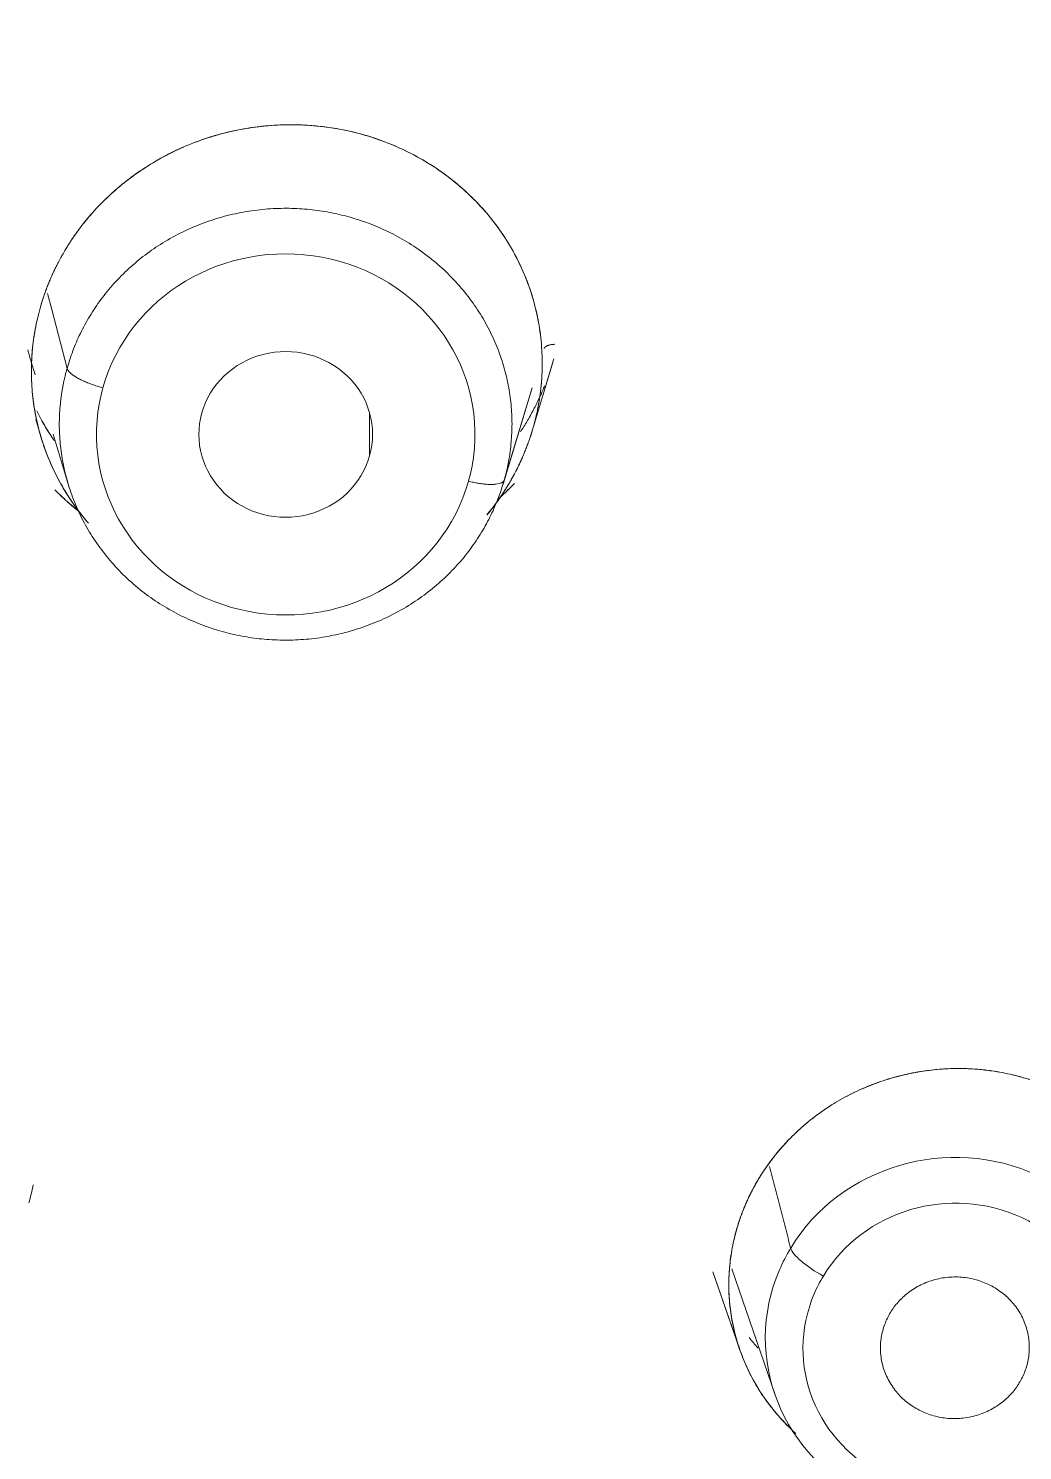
# Model space of a CAD drawing. Extents: x 5217 to 6345, y 0 to 827.
# Drawn here: x 5770.63 to 5778.64, y 480.77 to 492.23 of the extents above; entities that cross this region are included whole.
import ezdxf

# ---------------------------------------------------------------- set-up
doc = ezdxf.new("R2010")
doc.units = 0
doc.header["$LTSCALE"] = 30
doc.header["$MEASUREMENT"] = 0
doc.linetypes.add('HIDDEN2', pattern=[4.7625, 3.175, -1.5875])
doc.layers.add('1', color=7, linetype='CONTINUOUS')
doc.layers.add('2', color=1, linetype='HIDDEN2')

msp = doc.modelspace()

# ---------------------------------------------------------------- linework, layer by layer
at = {"layer": '1', "color": 7, "linetype": 'Continuous', "lineweight": 13}
for p, q in [((5770.779, 490.089), (5770.813, 489.96)), ((5770.813, 489.96), (5770.937, 489.487)), ((5773.375, 489.128), (5773.375, 488.782))]:
    msp.add_line(p, q, dxfattribs=at)
at = {"layer": '1', "color": 7, "linetype": 'Continuous', "lineweight": 18}
for p, q in [((5774.861, 489.565), (5774.696, 489.02)), ((5774.861, 489.565), (5774.696, 489.02)), ((5774.696, 489.02), (5774.861, 489.565)), ((5774.696, 489.02), (5774.861, 489.565)), ((5770.648, 489.541), (5770.68, 489.434)), ((5774.685, 488.983), (5774.85, 489.527)), ((5774.685, 488.983), (5774.85, 489.527)), ((5774.756, 489.562), (5774.756, 489.562)), ((5774.756, 489.561), (5774.756, 489.561)), ((5774.451, 488.555), (5774.686, 489.33)), ((5774.46, 488.587), (5774.686, 489.33)), ((5770.684, 489.074), (5770.73, 488.923)), ((5770.825, 488.956), (5770.946, 488.555)), ((5776.293, 482.232), (5776.64, 481.225)), ((5776.142, 482.209), (5776.337, 481.644)), ((5776.142, 482.209), (5776.356, 481.587)), ((5776.356, 481.587), (5776.362, 481.571))]:
    msp.add_line(p, q, dxfattribs=at)
for centre, major_axis, ratio, start_param, end_param in [((5757.244, 496.519), (-59.628, 0), 0.953717, 1.612136, 3.141593), ((5757.244, 496.519), (-59.628, 0), 0.953717, 1.612136, 3.132683), ((5772.699, 488.955), (-0.7, 0), 0.953717, 2.879793, 6.021386), ((5772.699, 488.955), (-0.7, 0), 0.953717, 6.021386, 9.162979), ((5778.088, 481.681), (-1.522, -0.074), 0.950948, 2.706954, 5.713037), ((5778.088, 481.681), (-1.522, -0.074), 0.950948, 5.848546, 8.85463)]:
    msp.add_ellipse(centre, major_axis=major_axis, ratio=ratio, start_param=start_param, end_param=end_param, dxfattribs=at)
at = {"layer": '1', "color": 7, "linetype": 'Continuous', "lineweight": 13}
for centre, major_axis, ratio, start_param, end_param in [((5772.699, 488.955), (-1.525, 0), 0.953717, 3.015919, 6.021386), ((5772.699, 488.955), (-1.525, 0), 0.953717, 6.021386, 6.157512), ((5772.699, 488.955), (-1.525, 0), 0.953717, 6.157512, 9.162979), ((5772.699, 488.955), (-1.525, 0), 0.953717, 2.879793, 3.015919), ((5778.092, 481.597), (-1.223, -0.06), 0.950948, 2.706954, 5.713037), ((5778.088, 481.681), (-1.522, -0.074), 0.950948, 5.713037, 5.848546), ((5777.027, 482.267), (0.257, -0.155), 0.260419, 3.401726, 4.886205), ((5778.092, 481.597), (-1.223, -0.06), 0.950948, 5.713037, 5.848546), ((5778.092, 481.597), (-1.223, -0.06), 0.950948, 5.848546, 8.85463)]:
    msp.add_ellipse(centre, major_axis=major_axis, ratio=ratio, start_param=start_param, end_param=end_param, dxfattribs=at)
at = {"layer": '1', "color": 7, "linetype": 'Continuous', "lineweight": 18}
for points, knots in [([(5759.712, 439.668), (5760.292, 439.691), (5761.968, 439.78), (5764.735, 440.04), (5767.995, 440.52), (5771.222, 441.172), (5774.407, 441.992), (5777.54, 442.979), (5780.611, 444.129), (5783.61, 445.439), (5786.529, 446.905), (5789.359, 448.523), (5792.092, 450.287), (5794.718, 452.192), (5797.229, 454.232), (5799.619, 456.402), (5801.88, 458.694), (5804.005, 461.101), (5805.987, 463.617), (5807.821, 466.233), (5809.501, 468.942), (5811.021, 471.735), (5812.378, 474.604), (5813.566, 477.54), (5814.583, 480.534), (5815.426, 483.576), (5816.091, 486.659), (5816.577, 489.772), (5816.882, 492.905), (5817.005, 496.05), (5816.947, 499.196), (5816.706, 502.335), (5816.285, 505.456), (5815.684, 508.55), (5814.904, 511.608), (5813.949, 514.62), (5812.822, 517.578), (5811.525, 520.471), (5810.063, 523.292), (5808.44, 526.031), (5806.66, 528.681), (5804.731, 531.234), (5802.657, 533.681), (5800.444, 536.015), (5798.1, 538.229), (5795.631, 540.316), (5793.045, 542.27), (5790.35, 544.085), (5787.555, 545.755), (5784.667, 547.276), (5781.695, 548.643), (5778.649, 549.85), (5775.538, 550.896), (5772.371, 551.776), (5769.157, 552.489), (5765.908, 553.031), (5762.632, 553.401), (5759.34, 553.598), (5756.041, 553.622), (5752.746, 553.471), (5749.464, 553.148), (5746.207, 552.652), (5742.982, 551.986), (5739.802, 551.151), (5736.674, 550.149), (5733.609, 548.985), (5730.617, 547.661), (5727.705, 546.181), (5724.883, 544.551), (5722.16, 542.774), (5719.544, 540.857), (5717.043, 538.805), (5714.664, 536.624), (5712.415, 534.322), (5710.302, 531.904), (5708.333, 529.379), (5706.512, 526.755), (5704.847, 524.038), (5703.34, 521.238), (5701.998, 518.363), (5700.825, 515.422), (5699.823, 512.423), (5698.996, 509.377), (5698.347, 506.291), (5697.877, 503.176), (5697.588, 500.041), (5697.48, 496.896), (5697.555, 493.75), (5697.811, 490.612), (5698.249, 487.493), (5698.866, 484.402), (5699.661, 481.348), (5700.631, 478.34), (5701.774, 475.388), (5703.085, 472.5), (5704.562, 469.686), (5706.199, 466.954), (5707.991, 464.313), (5709.934, 461.769), (5712.021, 459.332), (5714.245, 457.008), (5716.601, 454.805), (5719.08, 452.73), (5721.676, 450.788), (5724.38, 448.985), (5727.184, 447.328), (5730.08, 445.82), (5733.058, 444.468), (5736.111, 443.274), (5739.227, 442.243), (5742.399, 441.377), (5745.616, 440.68), (5748.868, 440.153), (5751.926, 439.822), (5753.898, 439.702), (5754.776, 439.668)], [0, 0, 0, 0, 0.004702, 0.013606, 0.022511, 0.031416, 0.040321, 0.049226, 0.058131, 0.067035, 0.07594, 0.084844, 0.093748, 0.102652, 0.111556, 0.120459, 0.129362, 0.138265, 0.147168, 0.15607, 0.164972, 0.173874, 0.182775, 0.191676, 0.200577, 0.209478, 0.218378, 0.227279, 0.236179, 0.245079, 0.253978, 0.262878, 0.271778, 0.280678, 0.289578, 0.298478, 0.307379, 0.316279, 0.32518, 0.334081, 0.342982, 0.351884, 0.360785, 0.369687, 0.37859, 0.387493, 0.396396, 0.405299, 0.414202, 0.423106, 0.43201, 0.440914, 0.449818, 0.458723, 0.467628, 0.476532, 0.485437, 0.494342, 0.503247, 0.512152, 0.521057, 0.529962, 0.538867, 0.547772, 0.556677, 0.565582, 0.574486, 0.583391, 0.592295, 0.601199, 0.610103, 0.619007, 0.62791, 0.636813, 0.645716, 0.654619, 0.663521, 0.672423, 0.681325, 0.690226, 0.699127, 0.708028, 0.716929, 0.725829, 0.734729, 0.743629, 0.752529, 0.761429, 0.770329, 0.779229, 0.788129, 0.797029, 0.805929, 0.814829, 0.82373, 0.832631, 0.841532, 0.850433, 0.859334, 0.868236, 0.877138, 0.886041, 0.894944, 0.903847, 0.91275, 0.921653, 0.930557, 0.939461, 0.948365, 0.95727, 0.966174, 0.975079, 0.983983, 0.992888, 1, 1, 1, 1]), ([(5793.07, 451.033), (5793.622, 451.416), (5795.04, 452.443), (5797.228, 454.234), (5799.62, 456.401), (5801.88, 458.694), (5804.005, 461.101), (5805.987, 463.617), (5807.821, 466.233), (5809.501, 468.942), (5811.021, 471.735), (5812.378, 474.604), (5813.566, 477.54), (5814.583, 480.534), (5815.426, 483.576), (5816.091, 486.659), (5816.577, 489.772), (5816.882, 492.905), (5817.005, 496.05), (5816.947, 499.196), (5816.706, 502.335), (5816.285, 505.456), (5815.684, 508.55), (5814.904, 511.608), (5813.949, 514.62), (5812.822, 517.578), (5811.525, 520.471), (5810.063, 523.292), (5808.44, 526.031), (5806.66, 528.681), (5804.731, 531.234), (5802.657, 533.681), (5800.444, 536.015), (5798.1, 538.229), (5795.631, 540.316), (5793.045, 542.27), (5790.35, 544.085), (5787.555, 545.755), (5784.667, 547.276), (5781.695, 548.643), (5778.649, 549.85), (5775.538, 550.896), (5772.371, 551.776), (5769.157, 552.489), (5765.908, 553.031), (5762.632, 553.401), (5759.34, 553.598), (5756.041, 553.622), (5752.746, 553.471), (5749.464, 553.148), (5746.207, 552.652), (5742.982, 551.986), (5739.802, 551.151), (5736.674, 550.149), (5733.609, 548.985), (5730.617, 547.661), (5727.705, 546.181), (5724.883, 544.551), (5722.16, 542.774), (5719.544, 540.857), (5717.043, 538.805), (5714.664, 536.624), (5712.415, 534.322), (5710.302, 531.904), (5708.333, 529.379), (5706.512, 526.755), (5704.847, 524.038), (5703.34, 521.238), (5701.998, 518.363), (5700.825, 515.422), (5699.823, 512.423), (5698.996, 509.377), (5698.347, 506.291), (5697.877, 503.176), (5697.588, 500.041), (5697.48, 496.896), (5697.555, 493.75), (5697.811, 490.612), (5698.249, 487.493), (5698.866, 484.402), (5699.661, 481.348), (5700.631, 478.34), (5701.774, 475.388), (5703.085, 472.5), (5704.562, 469.686), (5706.199, 466.954), (5707.991, 464.313), (5709.934, 461.769), (5712.021, 459.332), (5714.246, 457.009), (5716.6, 454.804), (5719.085, 452.736), (5720.978, 451.284), (5722.066, 450.56), (5722.254, 450.437)], [0, 0, 0, 0, 0.006833, 0.017845, 0.028856, 0.039868, 0.050878, 0.061889, 0.072899, 0.083908, 0.094918, 0.105926, 0.116935, 0.127943, 0.138951, 0.149959, 0.160966, 0.171973, 0.18298, 0.193987, 0.204994, 0.216001, 0.227008, 0.238016, 0.249023, 0.26003, 0.271038, 0.282046, 0.293055, 0.304063, 0.315072, 0.326082, 0.337091, 0.348102, 0.359112, 0.370123, 0.381134, 0.392146, 0.403157, 0.414169, 0.425182, 0.436194, 0.447207, 0.45822, 0.469233, 0.480246, 0.491259, 0.502272, 0.513286, 0.524299, 0.535313, 0.546326, 0.557339, 0.568352, 0.579365, 0.590378, 0.601391, 0.612403, 0.623416, 0.634428, 0.645439, 0.656451, 0.667462, 0.678472, 0.689483, 0.700493, 0.711502, 0.722512, 0.73352, 0.744529, 0.755537, 0.766545, 0.777553, 0.78856, 0.799567, 0.810574, 0.821581, 0.832588, 0.843595, 0.854602, 0.865609, 0.876617, 0.887624, 0.898632, 0.90964, 0.920649, 0.931657, 0.942666, 0.953676, 0.964686, 0.975696, 0.986706, 0.997717, 1, 1, 1, 1]), ([(5774.696, 489.02), (5774.698, 489.027), (5774.702, 489.041), (5774.707, 489.062), (5774.713, 489.083), (5774.718, 489.104), (5774.722, 489.125), (5774.727, 489.147), (5774.731, 489.168), (5774.735, 489.19), (5774.739, 489.211), (5774.743, 489.233), (5774.746, 489.254), (5774.749, 489.276), (5774.752, 489.298), (5774.755, 489.32), (5774.757, 489.342), (5774.759, 489.364), (5774.761, 489.386), (5774.764, 489.434), (5774.767, 489.508), (5774.765, 489.609), (5774.758, 489.709), (5774.742, 489.837), (5774.71, 489.994), (5774.651, 490.18), (5774.57, 490.365), (5774.474, 490.533), (5774.364, 490.685), (5774.239, 490.83), (5774.087, 490.972), (5773.907, 491.107), (5773.712, 491.221), (5773.514, 491.31), (5773.354, 491.362), (5773.235, 491.393), (5773.124, 491.417), (5772.959, 491.442), (5772.75, 491.454), (5772.531, 491.443), (5772.326, 491.413), (5772.127, 491.365), (5771.936, 491.299), (5771.764, 491.221), (5771.603, 491.131), (5771.449, 491.026), (5771.303, 490.906), (5771.171, 490.777), (5771.072, 490.66), (5770.999, 490.561), (5770.946, 490.482), (5770.898, 490.4), (5770.861, 490.332), (5770.835, 490.279), (5770.817, 490.241), (5770.801, 490.203), (5770.785, 490.165), (5770.77, 490.126), (5770.756, 490.088), (5770.743, 490.049), (5770.731, 490.01), (5770.723, 489.984), (5770.72, 489.971)], [0, 0, 0, 0, 0.003497, 0.007, 0.010509, 0.014024, 0.017545, 0.021072, 0.024606, 0.028145, 0.031691, 0.035243, 0.038801, 0.042365, 0.045935, 0.049511, 0.053093, 0.056681, 0.060276, 0.063876, 0.080213, 0.096552, 0.112893, 0.129236, 0.159715, 0.19129, 0.22436, 0.257976, 0.285242, 0.315156, 0.349882, 0.38519, 0.422325, 0.456845, 0.487201, 0.501081, 0.514335, 0.540541, 0.578637, 0.611462, 0.642027, 0.674593, 0.706518, 0.735428, 0.762578, 0.792582, 0.822412, 0.85136, 0.879767, 0.894903, 0.910054, 0.925219, 0.940399, 0.947092, 0.953767, 0.960424, 0.967064, 0.973686, 0.980291, 0.986878, 0.993448, 1, 1, 1, 1]), ([(5770.72, 489.971), (5770.722, 489.978), (5770.726, 489.993), (5770.732, 490.014), (5770.739, 490.035), (5770.745, 490.056), (5770.753, 490.077), (5770.76, 490.098), (5770.767, 490.119), (5770.775, 490.14), (5770.783, 490.16), (5770.792, 490.181), (5770.8, 490.201), (5770.809, 490.222), (5770.818, 490.242), (5770.828, 490.263), (5770.837, 490.283), (5770.847, 490.303), (5770.868, 490.344), (5770.901, 490.406), (5770.949, 490.485), (5771, 490.563), (5771.073, 490.662), (5771.173, 490.779), (5771.306, 490.909), (5771.452, 491.028), (5771.609, 491.134), (5771.777, 491.228), (5771.954, 491.306), (5772.139, 491.368), (5772.332, 491.414), (5772.533, 491.443), (5772.716, 491.452), (5772.876, 491.447), (5773.014, 491.434), (5773.173, 491.409), (5773.353, 491.365), (5773.547, 491.296), (5773.734, 491.209), (5773.908, 491.105), (5774.071, 490.985), (5774.218, 490.851), (5774.351, 490.704), (5774.467, 490.543), (5774.566, 490.372), (5774.647, 490.191), (5774.708, 490.003), (5774.741, 489.841), (5774.758, 489.709), (5774.765, 489.61), (5774.767, 489.511), (5774.764, 489.432), (5774.76, 489.372), (5774.756, 489.333), (5774.752, 489.293), (5774.746, 489.254), (5774.74, 489.215), (5774.733, 489.175), (5774.725, 489.136), (5774.716, 489.098), (5774.707, 489.059), (5774.7, 489.033), (5774.696, 489.02)], [0, 0, 0, 0, 0.003579, 0.007155, 0.010729, 0.014302, 0.017875, 0.021447, 0.02502, 0.028595, 0.032172, 0.035751, 0.039334, 0.042922, 0.046514, 0.050111, 0.053715, 0.057325, 0.060943, 0.075844, 0.090661, 0.105441, 0.120231, 0.149315, 0.178573, 0.207925, 0.237417, 0.267435, 0.297331, 0.327411, 0.357977, 0.389496, 0.421357, 0.442616, 0.464022, 0.485677, 0.517769, 0.550285, 0.582359, 0.614811, 0.646553, 0.6785, 0.710098, 0.742028, 0.774232, 0.806241, 0.83833, 0.870768, 0.886983, 0.903153, 0.919308, 0.935478, 0.941941, 0.948396, 0.954847, 0.961293, 0.967738, 0.974183, 0.98063, 0.98708, 0.993537, 1, 1, 1, 1]), ([(5774.696, 489.02), (5774.698, 489.027), (5774.702, 489.041), (5774.707, 489.062), (5774.713, 489.083), (5774.718, 489.104), (5774.722, 489.125), (5774.727, 489.147), (5774.731, 489.168), (5774.735, 489.19), (5774.739, 489.211), (5774.743, 489.233), (5774.746, 489.254), (5774.749, 489.276), (5774.752, 489.298), (5774.755, 489.32), (5774.757, 489.342), (5774.759, 489.364), (5774.761, 489.386), (5774.764, 489.434), (5774.767, 489.508), (5774.765, 489.609), (5774.758, 489.709), (5774.742, 489.837), (5774.71, 489.994), (5774.651, 490.18), (5774.57, 490.365), (5774.474, 490.533), (5774.364, 490.685), (5774.239, 490.83), (5774.087, 490.972), (5773.907, 491.107), (5773.712, 491.221), (5773.514, 491.31), (5773.354, 491.362), (5773.235, 491.393), (5773.124, 491.417), (5772.959, 491.442), (5772.807, 491.451), (5772.589, 491.448), (5772.313, 491.42), (5771.944, 491.311), (5771.654, 491.165), (5771.449, 491.026), (5771.303, 490.906), (5771.171, 490.777), (5771.072, 490.66), (5770.999, 490.561), (5770.946, 490.482), (5770.898, 490.4), (5770.861, 490.332), (5770.835, 490.279), (5770.817, 490.241), (5770.801, 490.203), (5770.785, 490.165), (5770.77, 490.126), (5770.756, 490.088), (5770.743, 490.049), (5770.731, 490.01), (5770.723, 489.984), (5770.72, 489.971)], [0, 0, 0, 0, 0.003497, 0.007001, 0.010511, 0.014027, 0.017548, 0.021076, 0.024611, 0.028151, 0.031697, 0.035249, 0.038808, 0.042373, 0.045943, 0.04952, 0.053103, 0.056692, 0.060287, 0.063888, 0.080228, 0.096571, 0.112915, 0.129261, 0.159745, 0.191326, 0.224402, 0.258024, 0.285295, 0.315215, 0.349947, 0.385262, 0.422405, 0.456931, 0.487293, 0.501175, 0.514432, 0.540643, 0.578746, 0.58491, 0.642097, 0.706517, 0.762533, 0.792543, 0.822379, 0.851332, 0.879744, 0.894883, 0.910037, 0.925205, 0.940388, 0.947082, 0.953758, 0.960417, 0.967058, 0.973682, 0.980287, 0.986876, 0.993447, 1, 1, 1, 1]), ([(5770.72, 489.971), (5770.722, 489.978), (5770.726, 489.993), (5770.732, 490.014), (5770.739, 490.035), (5770.745, 490.056), (5770.753, 490.077), (5770.76, 490.098), (5770.767, 490.119), (5770.775, 490.14), (5770.783, 490.16), (5770.792, 490.181), (5770.8, 490.201), (5770.809, 490.222), (5770.818, 490.242), (5770.828, 490.263), (5770.837, 490.283), (5770.847, 490.303), (5770.868, 490.344), (5770.901, 490.406), (5770.949, 490.485), (5771, 490.563), (5771.073, 490.662), (5771.173, 490.779), (5771.306, 490.909), (5771.452, 491.028), (5771.609, 491.134), (5771.777, 491.228), (5771.954, 491.306), (5772.139, 491.368), (5772.332, 491.414), (5772.533, 491.443), (5772.716, 491.452), (5772.876, 491.447), (5773.014, 491.434), (5773.173, 491.409), (5773.353, 491.365), (5773.547, 491.296), (5773.734, 491.209), (5773.908, 491.105), (5774.071, 490.985), (5774.218, 490.851), (5774.351, 490.704), (5774.467, 490.543), (5774.566, 490.372), (5774.647, 490.191), (5774.708, 490.003), (5774.741, 489.841), (5774.758, 489.709), (5774.765, 489.61), (5774.767, 489.511), (5774.764, 489.432), (5774.76, 489.372), (5774.756, 489.333), (5774.752, 489.293), (5774.746, 489.254), (5774.74, 489.215), (5774.733, 489.175), (5774.725, 489.136), (5774.716, 489.098), (5774.707, 489.059), (5774.7, 489.033), (5774.696, 489.02)], [0, 0, 0, 0, 0.003579, 0.007155, 0.010729, 0.014302, 0.017875, 0.021447, 0.02502, 0.028595, 0.032172, 0.035751, 0.039334, 0.042922, 0.046514, 0.050111, 0.053715, 0.057325, 0.060943, 0.075844, 0.090661, 0.105441, 0.120231, 0.149315, 0.178573, 0.207925, 0.237417, 0.267435, 0.297331, 0.327411, 0.357977, 0.389496, 0.421357, 0.442616, 0.464022, 0.485677, 0.517769, 0.550285, 0.582359, 0.614811, 0.646553, 0.6785, 0.710098, 0.742028, 0.774232, 0.806241, 0.83833, 0.870768, 0.886983, 0.903153, 0.919308, 0.935478, 0.941941, 0.948396, 0.954847, 0.961293, 0.967738, 0.974183, 0.98063, 0.98708, 0.993537, 1, 1, 1, 1]), ([(5771.033, 488.334), (5771.016, 488.355), (5770.965, 488.426), (5770.887, 488.551), (5770.806, 488.712), (5770.741, 488.879), (5770.693, 489.051), (5770.666, 489.199), (5770.654, 489.318), (5770.649, 489.41), (5770.649, 489.502), (5770.653, 489.577), (5770.657, 489.637), (5770.662, 489.679), (5770.667, 489.721), (5770.673, 489.764), (5770.681, 489.805), (5770.689, 489.847), (5770.698, 489.889), (5770.708, 489.93), (5770.716, 489.958), (5770.72, 489.971)], [0, 0, 0, 0, 0.046323, 0.150532, 0.254497, 0.357985, 0.462079, 0.565305, 0.618456, 0.67158, 0.724834, 0.778378, 0.803207, 0.827946, 0.852611, 0.877219, 0.901787, 0.926332, 0.950871, 0.975422, 1, 1, 1, 1]), ([(5770.72, 489.971), (5770.718, 489.964), (5770.714, 489.95), (5770.708, 489.929), (5770.703, 489.907), (5770.698, 489.886), (5770.693, 489.864), (5770.688, 489.843), (5770.684, 489.821), (5770.68, 489.799), (5770.676, 489.777), (5770.672, 489.755), (5770.669, 489.734), (5770.666, 489.712), (5770.663, 489.689), (5770.66, 489.667), (5770.658, 489.645), (5770.656, 489.623), (5770.654, 489.601), (5770.653, 489.578), (5770.652, 489.556), (5770.651, 489.534), (5770.65, 489.511), (5770.649, 489.489), (5770.649, 489.446), (5770.651, 489.383), (5770.656, 489.299), (5770.666, 489.215), (5770.683, 489.107), (5770.713, 488.974), (5770.763, 488.819), (5770.827, 488.667), (5770.928, 488.477), (5771.027, 488.336), (5771.103, 488.247), (5771.11, 488.239)], [0, 0, 0, 0, 0.01185, 0.023715, 0.035593, 0.047485, 0.059392, 0.071312, 0.083246, 0.095194, 0.107157, 0.119133, 0.131124, 0.143128, 0.155147, 0.167179, 0.179226, 0.191287, 0.203362, 0.215451, 0.227554, 0.239671, 0.251803, 0.263949, 0.276108, 0.321505, 0.367016, 0.412643, 0.458384, 0.545397, 0.633796, 0.723092, 0.812648, 0.982891, 1, 1, 1, 1]), ([(5770.72, 489.971), (5770.718, 489.964), (5770.714, 489.95), (5770.708, 489.929), (5770.703, 489.908), (5770.698, 489.887), (5770.693, 489.866), (5770.688, 489.844), (5770.684, 489.823), (5770.68, 489.801), (5770.676, 489.78), (5770.673, 489.758), (5770.669, 489.736), (5770.666, 489.714), (5770.663, 489.693), (5770.661, 489.671), (5770.658, 489.649), (5770.656, 489.627), (5770.653, 489.581), (5770.649, 489.51), (5770.649, 489.416), (5770.654, 489.321), (5770.666, 489.201), (5770.692, 489.055), (5770.739, 488.885), (5770.804, 488.715), (5770.884, 488.556), (5770.977, 488.407), (5771.054, 488.305), (5771.101, 488.249), (5771.11, 488.239)], [0, 0, 0, 0, 0.011699, 0.023415, 0.035149, 0.0469, 0.058668, 0.070454, 0.082257, 0.094078, 0.105916, 0.117772, 0.129645, 0.141536, 0.153444, 0.16537, 0.177313, 0.189273, 0.201252, 0.252526, 0.30376, 0.354957, 0.406115, 0.49989, 0.595582, 0.69424, 0.793607, 0.883197, 0.978019, 1, 1, 1, 1]), ([(5770.663, 489.239), (5770.66, 489.265), (5770.654, 489.322), (5770.649, 489.41), (5770.649, 489.502), (5770.653, 489.577), (5770.657, 489.637), (5770.662, 489.679), (5770.667, 489.721), (5770.673, 489.764), (5770.681, 489.805), (5770.689, 489.847), (5770.698, 489.889), (5770.708, 489.93), (5770.716, 489.958), (5770.72, 489.971)], [0, 0, 0, 0, 0.108373, 0.232518, 0.356968, 0.482094, 0.540117, 0.597928, 0.655568, 0.713074, 0.770487, 0.827847, 0.885192, 0.942563, 1, 1, 1, 1]), ([(5774.785, 489.345), (5774.783, 489.339), (5774.777, 489.325), (5774.769, 489.305), (5774.759, 489.283), (5774.75, 489.262), (5774.74, 489.241), (5774.729, 489.22), (5774.719, 489.199), (5774.696, 489.153), (5774.671, 489.107), (5774.649, 489.069), (5774.644, 489.062)], [0, 0, 0, 0, 0.06382, 0.137913, 0.212053, 0.28624, 0.360474, 0.434755, 0.509083, 0.583459, 0.920267, 1, 1, 1, 1]), ([(5774.785, 489.345), (5774.783, 489.339), (5774.777, 489.325), (5774.769, 489.305), (5774.759, 489.283), (5774.75, 489.262), (5774.74, 489.241), (5774.729, 489.22), (5774.719, 489.199), (5774.696, 489.153), (5774.671, 489.107), (5774.649, 489.069), (5774.644, 489.062)], [0, 0, 0, 0, 0.063824, 0.137917, 0.212057, 0.286244, 0.360479, 0.434761, 0.509089, 0.583465, 0.920276, 1, 1, 1, 1]), ([(5771.033, 488.334), (5771.016, 488.355), (5770.965, 488.426), (5770.887, 488.551), (5770.806, 488.712), (5770.741, 488.879), (5770.703, 489.014), (5770.687, 489.093), (5770.683, 489.114)], [0, 0, 0, 0, 0.092951, 0.302056, 0.510671, 0.718329, 0.927204, 1, 1, 1, 1]), ([(5774.59, 488.975), (5774.609, 489.005), (5774.628, 489.034), (5774.674, 489.112), (5774.7, 489.16), (5774.722, 489.204)], [0, 0, 0, 0, 0.362393, 0.362393, 1, 1, 1, 1]), ([(5774.59, 488.975), (5774.609, 489.005), (5774.628, 489.034), (5774.674, 489.112), (5774.7, 489.16), (5774.722, 489.204)], [0, 0, 0, 0, 0.362393, 0.362393, 1, 1, 1, 1]), ([(5770.834, 488.904), (5770.817, 488.929), (5770.786, 488.977), (5770.757, 489.026), (5770.744, 489.049)], [0, 0, 0, 0, 0.532417, 1, 1, 1, 1]), ([(5770.834, 488.904), (5770.817, 488.929), (5770.786, 488.977), (5770.757, 489.026), (5770.744, 489.049)], [0, 0, 0, 0, 0.532534, 1, 1, 1, 1]), ([(5774.321, 488.306), (5774.335, 488.324), (5774.369, 488.366), (5774.42, 488.435), (5774.472, 488.514), (5774.52, 488.596), (5774.556, 488.663), (5774.582, 488.716), (5774.599, 488.754), (5774.616, 488.791), (5774.631, 488.829), (5774.646, 488.867), (5774.66, 488.905), (5774.673, 488.943), (5774.685, 488.982), (5774.692, 489.007), (5774.696, 489.02)], [0, 0, 0, 0, 0.082312, 0.198466, 0.314533, 0.430512, 0.546404, 0.597459, 0.64835, 0.699078, 0.749641, 0.800041, 0.850277, 0.900349, 0.950256, 1, 1, 1, 1]), ([(5774.322, 488.308), (5774.343, 488.333), (5774.385, 488.386), (5774.443, 488.47), (5774.498, 488.557), (5774.539, 488.631), (5774.569, 488.688), (5774.588, 488.729), (5774.607, 488.77), (5774.624, 488.811), (5774.641, 488.853), (5774.656, 488.894), (5774.671, 488.936), (5774.684, 488.978), (5774.692, 489.006), (5774.696, 489.02)], [0, 0, 0, 0, 0.11985, 0.247226, 0.374626, 0.502048, 0.558132, 0.614027, 0.669734, 0.725251, 0.780579, 0.835718, 0.890668, 0.945429, 1, 1, 1, 1]), ([(5774.696, 489.02), (5774.694, 489.013), (5774.69, 488.999), (5774.683, 488.977), (5774.677, 488.956), (5774.67, 488.934), (5774.663, 488.913), (5774.655, 488.892), (5774.647, 488.871), (5774.639, 488.85), (5774.631, 488.829), (5774.623, 488.808), (5774.614, 488.787), (5774.605, 488.766), (5774.596, 488.746), (5774.586, 488.725), (5774.576, 488.705), (5774.567, 488.684), (5774.556, 488.664), (5774.534, 488.62), (5774.497, 488.554), (5774.442, 488.468), (5774.384, 488.386), (5774.343, 488.333), (5774.323, 488.308)], [0, 0, 0, 0, 0.028032, 0.056049, 0.084053, 0.112046, 0.14003, 0.16801, 0.195986, 0.223961, 0.251938, 0.279919, 0.307907, 0.335904, 0.363913, 0.391935, 0.419974, 0.448033, 0.476112, 0.504216, 0.63017, 0.756005, 0.881951, 1, 1, 1, 1]), ([(5774.696, 489.02), (5774.694, 489.013), (5774.69, 488.999), (5774.683, 488.977), (5774.677, 488.956), (5774.67, 488.934), (5774.663, 488.913), (5774.655, 488.892), (5774.647, 488.871), (5774.639, 488.85), (5774.631, 488.829), (5774.623, 488.808), (5774.614, 488.787), (5774.605, 488.766), (5774.596, 488.746), (5774.586, 488.725), (5774.576, 488.705), (5774.567, 488.684), (5774.556, 488.664), (5774.534, 488.62), (5774.497, 488.554), (5774.442, 488.468), (5774.384, 488.386), (5774.343, 488.333), (5774.323, 488.308)], [0, 0, 0, 0, 0.028032, 0.056049, 0.084053, 0.112046, 0.14003, 0.16801, 0.195986, 0.223961, 0.251938, 0.279919, 0.307907, 0.335904, 0.363913, 0.391935, 0.419974, 0.448033, 0.476112, 0.504216, 0.63017, 0.756005, 0.881951, 1, 1, 1, 1]), ([(5774.432, 488.453), (5774.455, 488.474), (5774.492, 488.509), (5774.528, 488.545), (5774.542, 488.559)], [0, 0, 0, 0, 0.609153, 1, 1, 1, 1]), ([(5774.432, 488.453), (5774.455, 488.474), (5774.492, 488.509), (5774.528, 488.545), (5774.542, 488.559)], [0, 0, 0, 0, 0.609153, 1, 1, 1, 1]), ([(5770.839, 488.508), (5770.871, 488.476), (5770.931, 488.419), (5770.994, 488.365), (5771.024, 488.341)], [0, 0, 0, 0, 0.545986, 1, 1, 1, 1]), ([(5770.839, 488.508), (5770.871, 488.476), (5770.931, 488.419), (5770.994, 488.365), (5771.024, 488.341)], [0, 0, 0, 0, 0.545986, 1, 1, 1, 1]), ([(5771.035, 488.332), (5771.002, 488.359), (5770.951, 488.401), (5770.903, 488.446), (5770.886, 488.462)], [0, 0, 0, 0, 0.645582, 1, 1, 1, 1]), ([(5771.035, 488.332), (5771.002, 488.359), (5770.951, 488.401), (5770.903, 488.446), (5770.886, 488.462)], [0, 0, 0, 0, 0.645582, 1, 1, 1, 1]), ([(5774.502, 488.519), (5774.502, 488.519), (5774.471, 488.489), (5774.44, 488.459), (5774.408, 488.431)], [0, 0, 0, 0, 0.01147, 1, 1, 1, 1]), ([(5774.502, 488.519), (5774.502, 488.519), (5774.471, 488.489), (5774.44, 488.459), (5774.408, 488.431)], [0, 0, 0, 0, 0.01147, 1, 1, 1, 1]), ([(5779.637, 481.337), (5779.64, 481.343), (5779.648, 481.355), (5779.658, 481.373), (5779.669, 481.391), (5779.679, 481.41), (5779.689, 481.429), (5779.698, 481.447), (5779.708, 481.466), (5779.717, 481.485), (5779.726, 481.505), (5779.735, 481.524), (5779.743, 481.543), (5779.752, 481.563), (5779.76, 481.583), (5779.768, 481.603), (5779.775, 481.623), (5779.79, 481.663), (5779.81, 481.724), (5779.833, 481.807), (5779.851, 481.891), (5779.869, 482), (5779.881, 482.135), (5779.878, 482.3), (5779.858, 482.469), (5779.821, 482.629), (5779.769, 482.779), (5779.702, 482.928), (5779.612, 483.08), (5779.502, 483.227), (5779.379, 483.357), (5779.277, 483.445), (5779.189, 483.511), (5779.119, 483.559), (5779.036, 483.609), (5778.957, 483.651), (5778.875, 483.69), (5778.746, 483.743), (5778.583, 483.793), (5778.409, 483.826), (5778.245, 483.845), (5778.049, 483.85), (5777.814, 483.827), (5777.593, 483.777), (5777.406, 483.712), (5777.244, 483.638), (5777.094, 483.553), (5776.978, 483.472), (5776.89, 483.401), (5776.826, 483.345), (5776.766, 483.286), (5776.717, 483.235), (5776.68, 483.193), (5776.654, 483.161), (5776.628, 483.128), (5776.603, 483.096), (5776.579, 483.062), (5776.556, 483.029), (5776.533, 482.995), (5776.519, 482.972), (5776.512, 482.96)], [0, 0, 0, 0, 0.003841, 0.007689, 0.011544, 0.015407, 0.019276, 0.023153, 0.027037, 0.030928, 0.034825, 0.038731, 0.042643, 0.046562, 0.050488, 0.054422, 0.058363, 0.06231, 0.078226, 0.094142, 0.11006, 0.125978, 0.155722, 0.186498, 0.218658, 0.251357, 0.278663, 0.308507, 0.342787, 0.377743, 0.410714, 0.441558, 0.452542, 0.471032, 0.487654, 0.505417, 0.519806, 0.53706, 0.580784, 0.611022, 0.631139, 0.668598, 0.714909, 0.755752, 0.787739, 0.819379, 0.84985, 0.879526, 0.894703, 0.909892, 0.925092, 0.940305, 0.947848, 0.955367, 0.962863, 0.970336, 0.977787, 0.985214, 0.992618, 1, 1, 1, 1]), ([(5779.637, 481.337), (5779.64, 481.343), (5779.648, 481.355), (5779.658, 481.373), (5779.669, 481.391), (5779.679, 481.41), (5779.689, 481.429), (5779.698, 481.447), (5779.708, 481.466), (5779.717, 481.485), (5779.726, 481.505), (5779.735, 481.524), (5779.743, 481.543), (5779.752, 481.563), (5779.76, 481.583), (5779.768, 481.603), (5779.775, 481.623), (5779.79, 481.663), (5779.81, 481.724), (5779.833, 481.807), (5779.851, 481.891), (5779.869, 482), (5779.881, 482.135), (5779.878, 482.3), (5779.858, 482.469), (5779.821, 482.629), (5779.769, 482.779), (5779.702, 482.928), (5779.612, 483.08), (5779.502, 483.227), (5779.379, 483.357), (5779.277, 483.445), (5779.189, 483.511), (5779.119, 483.559), (5779.036, 483.609), (5778.957, 483.651), (5778.875, 483.69), (5778.746, 483.743), (5778.583, 483.793), (5778.409, 483.826), (5778.252, 483.844), (5778.087, 483.849), (5777.904, 483.837), (5777.734, 483.809), (5777.569, 483.768), (5777.406, 483.712), (5777.244, 483.638), (5777.094, 483.553), (5776.978, 483.472), (5776.89, 483.401), (5776.826, 483.345), (5776.766, 483.286), (5776.717, 483.235), (5776.68, 483.193), (5776.654, 483.161), (5776.628, 483.128), (5776.603, 483.096), (5776.579, 483.062), (5776.556, 483.029), (5776.533, 482.995), (5776.519, 482.972), (5776.512, 482.96)], [0, 0, 0, 0, 0.003841, 0.007689, 0.011544, 0.015406, 0.019276, 0.023152, 0.027036, 0.030926, 0.034824, 0.038729, 0.042641, 0.04656, 0.050486, 0.05442, 0.05836, 0.062308, 0.078223, 0.094139, 0.110055, 0.125973, 0.155716, 0.186491, 0.218649, 0.251347, 0.278652, 0.308494, 0.342773, 0.377728, 0.410698, 0.44154, 0.452524, 0.471013, 0.487635, 0.505397, 0.519785, 0.537039, 0.580761, 0.610998, 0.631114, 0.665051, 0.698345, 0.728071, 0.755762, 0.787748, 0.819387, 0.849856, 0.879531, 0.894707, 0.909895, 0.925095, 0.940308, 0.94785, 0.955369, 0.962865, 0.970338, 0.977788, 0.985215, 0.992619, 1, 1, 1, 1]), ([(5776.512, 482.96), (5776.516, 482.966), (5776.523, 482.978), (5776.534, 482.995), (5776.545, 483.012), (5776.556, 483.029), (5776.568, 483.046), (5776.58, 483.063), (5776.592, 483.08), (5776.604, 483.096), (5776.616, 483.113), (5776.629, 483.129), (5776.641, 483.145), (5776.654, 483.162), (5776.668, 483.177), (5776.681, 483.193), (5776.695, 483.209), (5776.723, 483.24), (5776.766, 483.286), (5776.827, 483.345), (5776.89, 483.401), (5776.979, 483.473), (5777.097, 483.555), (5777.249, 483.641), (5777.41, 483.713), (5777.577, 483.771), (5777.75, 483.813), (5777.925, 483.839), (5778.102, 483.849), (5778.278, 483.843), (5778.453, 483.82), (5778.624, 483.781), (5778.792, 483.726), (5778.953, 483.656), (5779.106, 483.57), (5779.249, 483.469), (5779.381, 483.355), (5779.499, 483.23), (5779.603, 483.094), (5779.691, 482.949), (5779.763, 482.796), (5779.818, 482.638), (5779.857, 482.475), (5779.878, 482.309), (5779.881, 482.142), (5779.869, 482.003), (5779.851, 481.892), (5779.834, 481.809), (5779.811, 481.728), (5779.79, 481.662), (5779.771, 481.611), (5779.757, 481.576), (5779.742, 481.54), (5779.727, 481.506), (5779.71, 481.471), (5779.693, 481.437), (5779.675, 481.403), (5779.656, 481.37), (5779.643, 481.348), (5779.637, 481.337)], [0, 0, 0, 0, 0.003742, 0.007481, 0.011216, 0.01495, 0.018681, 0.022412, 0.026142, 0.029872, 0.033604, 0.037337, 0.041072, 0.04481, 0.048552, 0.052298, 0.056048, 0.059804, 0.074983, 0.090125, 0.105274, 0.120473, 0.151234, 0.181992, 0.212981, 0.244242, 0.275464, 0.306667, 0.337669, 0.368894, 0.400039, 0.431439, 0.46296, 0.494616, 0.526331, 0.558451, 0.59032, 0.622263, 0.653859, 0.685637, 0.717054, 0.748649, 0.780022, 0.811393, 0.842686, 0.874026, 0.889721, 0.905406, 0.921113, 0.936873, 0.943918, 0.95095, 0.95797, 0.964981, 0.971985, 0.978987, 0.985988, 0.992992, 1, 1, 1, 1]), ([(5776.512, 482.96), (5776.516, 482.966), (5776.523, 482.978), (5776.534, 482.995), (5776.545, 483.012), (5776.556, 483.029), (5776.568, 483.046), (5776.58, 483.063), (5776.592, 483.08), (5776.604, 483.096), (5776.616, 483.113), (5776.629, 483.129), (5776.641, 483.145), (5776.654, 483.162), (5776.668, 483.177), (5776.681, 483.193), (5776.695, 483.209), (5776.723, 483.24), (5776.766, 483.286), (5776.827, 483.345), (5776.89, 483.401), (5776.979, 483.473), (5777.097, 483.555), (5777.249, 483.641), (5777.41, 483.713), (5777.577, 483.771), (5777.75, 483.813), (5777.925, 483.839), (5778.102, 483.849), (5778.278, 483.843), (5778.453, 483.82), (5778.624, 483.781), (5778.792, 483.726), (5778.953, 483.656), (5779.106, 483.57), (5779.249, 483.469), (5779.381, 483.355), (5779.499, 483.23), (5779.603, 483.094), (5779.691, 482.949), (5779.763, 482.796), (5779.818, 482.638), (5779.857, 482.475), (5779.878, 482.309), (5779.881, 482.142), (5779.869, 482.003), (5779.851, 481.892), (5779.834, 481.809), (5779.811, 481.728), (5779.79, 481.662), (5779.771, 481.611), (5779.757, 481.576), (5779.742, 481.54), (5779.727, 481.506), (5779.71, 481.471), (5779.693, 481.437), (5779.675, 481.403), (5779.656, 481.37), (5779.643, 481.348), (5779.637, 481.337)], [0, 0, 0, 0, 0.003742, 0.007481, 0.011216, 0.01495, 0.018681, 0.022412, 0.026142, 0.029872, 0.033604, 0.037337, 0.041072, 0.04481, 0.048552, 0.052298, 0.056048, 0.059804, 0.074983, 0.090125, 0.105274, 0.120473, 0.151234, 0.181992, 0.212981, 0.244242, 0.275464, 0.306667, 0.337669, 0.368894, 0.400039, 0.431439, 0.46296, 0.494616, 0.526331, 0.558451, 0.59032, 0.622263, 0.653859, 0.685637, 0.717054, 0.748649, 0.780022, 0.811393, 0.842686, 0.874026, 0.889721, 0.905406, 0.921113, 0.936873, 0.943918, 0.95095, 0.95797, 0.964981, 0.971985, 0.978987, 0.985988, 0.992992, 1, 1, 1, 1]), ([(5776.757, 480.956), (5776.741, 480.972), (5776.686, 481.028), (5776.6, 481.128), (5776.507, 481.262), (5776.429, 481.404), (5776.367, 481.551), (5776.319, 481.703), (5776.286, 481.859), (5776.269, 482.018), (5776.269, 482.179), (5776.282, 482.314), (5776.301, 482.421), (5776.319, 482.5), (5776.341, 482.58), (5776.362, 482.644), (5776.381, 482.693), (5776.394, 482.727), (5776.409, 482.761), (5776.424, 482.795), (5776.44, 482.829), (5776.457, 482.862), (5776.475, 482.895), (5776.493, 482.928), (5776.506, 482.949), (5776.512, 482.96)], [0, 0, 0, 0, 0.031041, 0.106849, 0.181085, 0.255191, 0.328917, 0.40228, 0.476195, 0.549747, 0.624098, 0.698391, 0.735941, 0.773399, 0.81087, 0.848459, 0.86537, 0.88224, 0.899079, 0.915896, 0.932701, 0.949504, 0.966315, 0.983144, 1, 1, 1, 1]), ([(5776.512, 482.96), (5776.509, 482.954), (5776.502, 482.942), (5776.491, 482.925), (5776.481, 482.907), (5776.471, 482.889), (5776.461, 482.87), (5776.452, 482.852), (5776.443, 482.834), (5776.434, 482.815), (5776.425, 482.796), (5776.416, 482.778), (5776.408, 482.759), (5776.4, 482.74), (5776.392, 482.72), (5776.384, 482.701), (5776.376, 482.682), (5776.362, 482.643), (5776.342, 482.583), (5776.319, 482.503), (5776.301, 482.422), (5776.282, 482.316), (5776.269, 482.185), (5776.269, 482.026), (5776.285, 481.864), (5776.317, 481.71), (5776.362, 481.563), (5776.422, 481.42), (5776.501, 481.273), (5776.593, 481.138), (5776.696, 481.015), (5776.769, 480.942), (5776.81, 480.906)], [0, 0, 0, 0, 0.008931, 0.017876, 0.026836, 0.035811, 0.0448, 0.053804, 0.062822, 0.071855, 0.080902, 0.089965, 0.099041, 0.108133, 0.117239, 0.12636, 0.135495, 0.144646, 0.181517, 0.218366, 0.255195, 0.292002, 0.360759, 0.431359, 0.504591, 0.578682, 0.642322, 0.710627, 0.786798, 0.864681, 0.927924, 1, 1, 1, 1]), ([(5776.757, 480.956), (5776.741, 480.972), (5776.686, 481.028), (5776.6, 481.128), (5776.507, 481.262), (5776.429, 481.404), (5776.367, 481.551), (5776.319, 481.703), (5776.286, 481.859), (5776.269, 482.018), (5776.269, 482.179), (5776.282, 482.314), (5776.301, 482.421), (5776.319, 482.5), (5776.341, 482.58), (5776.362, 482.644), (5776.381, 482.693), (5776.394, 482.727), (5776.409, 482.761), (5776.424, 482.795), (5776.44, 482.829), (5776.457, 482.862), (5776.475, 482.895), (5776.493, 482.928), (5776.506, 482.949), (5776.512, 482.96)], [0, 0, 0, 0, 0.031041, 0.106849, 0.181085, 0.255191, 0.328917, 0.40228, 0.476195, 0.549747, 0.624098, 0.698391, 0.735941, 0.773399, 0.81087, 0.848459, 0.86537, 0.88224, 0.899079, 0.915896, 0.932701, 0.949504, 0.966315, 0.983144, 1, 1, 1, 1]), ([(5776.512, 482.96), (5776.509, 482.954), (5776.502, 482.942), (5776.491, 482.925), (5776.481, 482.907), (5776.471, 482.889), (5776.461, 482.87), (5776.452, 482.852), (5776.443, 482.834), (5776.434, 482.815), (5776.425, 482.796), (5776.416, 482.778), (5776.408, 482.759), (5776.4, 482.74), (5776.392, 482.72), (5776.384, 482.701), (5776.376, 482.682), (5776.362, 482.643), (5776.342, 482.583), (5776.319, 482.503), (5776.301, 482.422), (5776.285, 482.33), (5776.273, 482.226), (5776.267, 482.081), (5776.278, 481.905), (5776.313, 481.723), (5776.362, 481.563), (5776.422, 481.42), (5776.501, 481.273), (5776.593, 481.138), (5776.696, 481.015), (5776.769, 480.942), (5776.81, 480.906)], [0, 0, 0, 0, 0.008931, 0.017877, 0.026837, 0.035811, 0.044801, 0.053804, 0.062823, 0.071856, 0.080903, 0.089965, 0.099042, 0.108134, 0.11724, 0.126361, 0.135497, 0.144647, 0.181519, 0.218369, 0.255197, 0.292006, 0.342721, 0.394503, 0.485798, 0.578663, 0.642303, 0.710608, 0.78678, 0.864664, 0.927909, 1, 1, 1, 1])]:
    msp.add_open_spline(points, degree=3, knots=knots, dxfattribs=at)
for points, weights in [([(5759.708, 439.699), (5816.872, 441.954), (5816.872, 496.519)], [0.983511683882, 0.715597051788, 1]), ([(5759.708, 439.699), (5816.365, 441.934), (5816.87, 496.013)], [0.983511683882, 0.717332143437, 0.996339416072]), ([(5770.889, 489.255), (5770.905, 489.373), (5770.937, 489.487)], [1, 0.997684611978, 1]), ([(5774.508, 488.819), (5774.493, 488.702), (5774.46, 488.587)], [1, 0.997684612523, 1])]:
    msp.add_rational_spline(points, weights, degree=2, dxfattribs=at)
for points, weights in [([(5770.937, 489.487), (5771.378, 491.057), (5773.05, 490.744), (5774.722, 490.431), (5774.508, 488.819)], [1, 0.730756595522, 1, 0.730756595522, 1]), ([(5774.46, 488.587), (5774.019, 487.017), (5772.347, 487.33), (5770.675, 487.643), (5770.889, 489.255)], [1, 0.730756592784, 1, 0.730756592784, 1]), ([(5777.572, 481.88), (5777.872, 482.375), (5778.392, 482.092), (5778.911, 481.809), (5778.611, 481.314)], [1, 0.707106781179, 1, 0.707106781179, 1]), ([(5778.611, 481.314), (5778.311, 480.818), (5777.792, 481.101), (5777.272, 481.384), (5777.572, 481.88)], [1, 0.707106781192, 1, 0.707106781192, 1])]:
    msp.add_rational_spline(points, weights, degree=2, knots=[0, 0, 0, 0.5, 0.5, 1, 1, 1], dxfattribs=at)
at = {"layer": '1', "color": 7, "linetype": 'Continuous', "lineweight": 13}
for points, weights, degree in [([(5774.869, 489.681), (5774.817, 489.679), (5774.787, 489.666), (5774.781, 489.646)], [1.00051552712, 1.00624438222, 1.05972016425, 1.1609428732], 3), ([(5771.226, 489.331), (5770.96, 489.399), (5770.937, 489.487)], [1, 0.737277336807, 1], 2), ([(5774.46, 488.587), (5774.437, 488.511), (5774.172, 488.578)], [1, 0.737277336822, 1], 2)]:
    msp.add_rational_spline(points, weights, degree=degree, dxfattribs=at)
at = {"layer": '1', "color": 7, "linetype": 'Continuous', "lineweight": 18}
for points in [[(5770.648, 489.54), (5770.638, 489.572), (5770.629, 489.604), (5770.621, 489.636)], [(5770.693, 489.144), (5770.729, 489.072), (5770.768, 489.003), (5770.811, 488.938)], [(5770.693, 489.144), (5770.729, 489.072), (5770.768, 489.003), (5770.811, 488.938)], [(5770.665, 482.908), (5770.655, 482.859), (5770.642, 482.811), (5770.628, 482.763)], [(5776.506, 481.594), (5776.481, 481.622), (5776.456, 481.65), (5776.433, 481.68)], [(5776.506, 481.594), (5776.481, 481.622), (5776.456, 481.651), (5776.433, 481.68)]]:
    msp.add_open_spline(points, degree=3, dxfattribs=at)
at = {"layer": '1', "color": 7, "linetype": 'Continuous', "lineweight": 13}
msp.add_open_spline([(5776.599, 483.057), (5776.768, 482.4)], degree=1, dxfattribs=at)
at = {"layer": '2', "color": 7, "linetype": 'Continuous', "lineweight": 18}
msp.add_ellipse((5757.244, 496.914), major_axis=(-59.996, 0), ratio=0.953717, start_param=2.930106, end_param=4.712389, dxfattribs=at)

doc.saveas('drawing.dxf')
